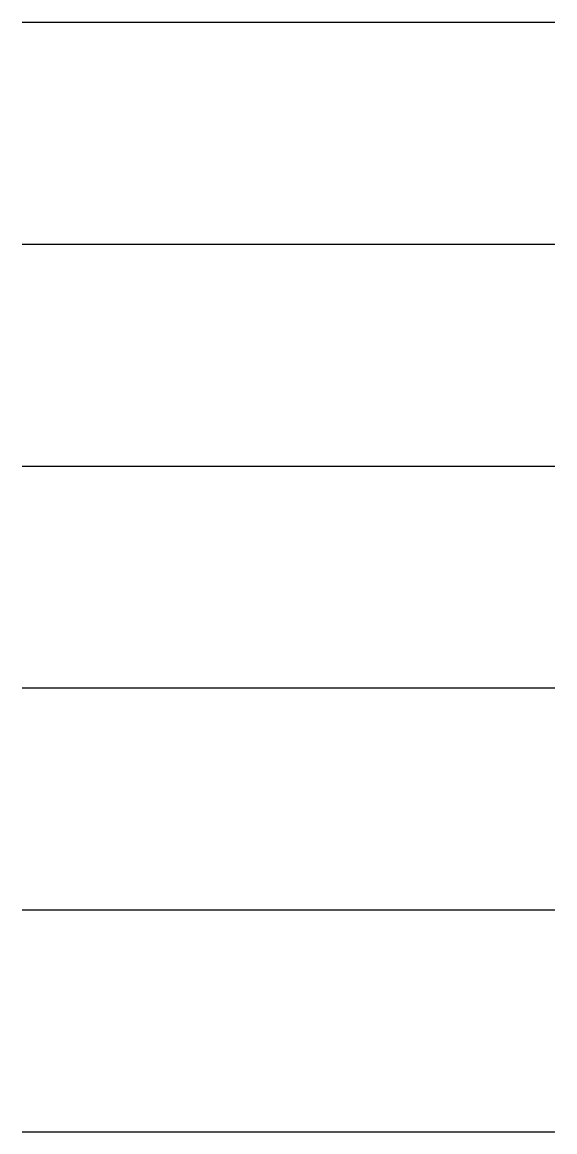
# Model space of a CAD drawing. Extents: x 0 to 40, y 16.7 to 100.
import ezdxf

# ---------------------------------------------------------------- set-up
doc = ezdxf.new("R2010")
doc.units = 0
doc.layers.add('default', color=7, linetype='CONTINUOUS')

msp = doc.modelspace()

# ---------------------------------------------------------------- linework, layer by layer
at = {"layer": 'default', "color": 7, "linetype": 'CONTINUOUS'}
for p, q in [((0, 100), (40, 100)), ((0, 83.333), (40, 83.333)), ((0, 66.667), (40, 66.667)), ((0, 50), (40, 50)), ((0, 33.333), (40, 33.333)), ((0, 16.667), (40, 16.667))]:
    msp.add_line(p, q, dxfattribs=at)

doc.saveas('drawing.dxf')
